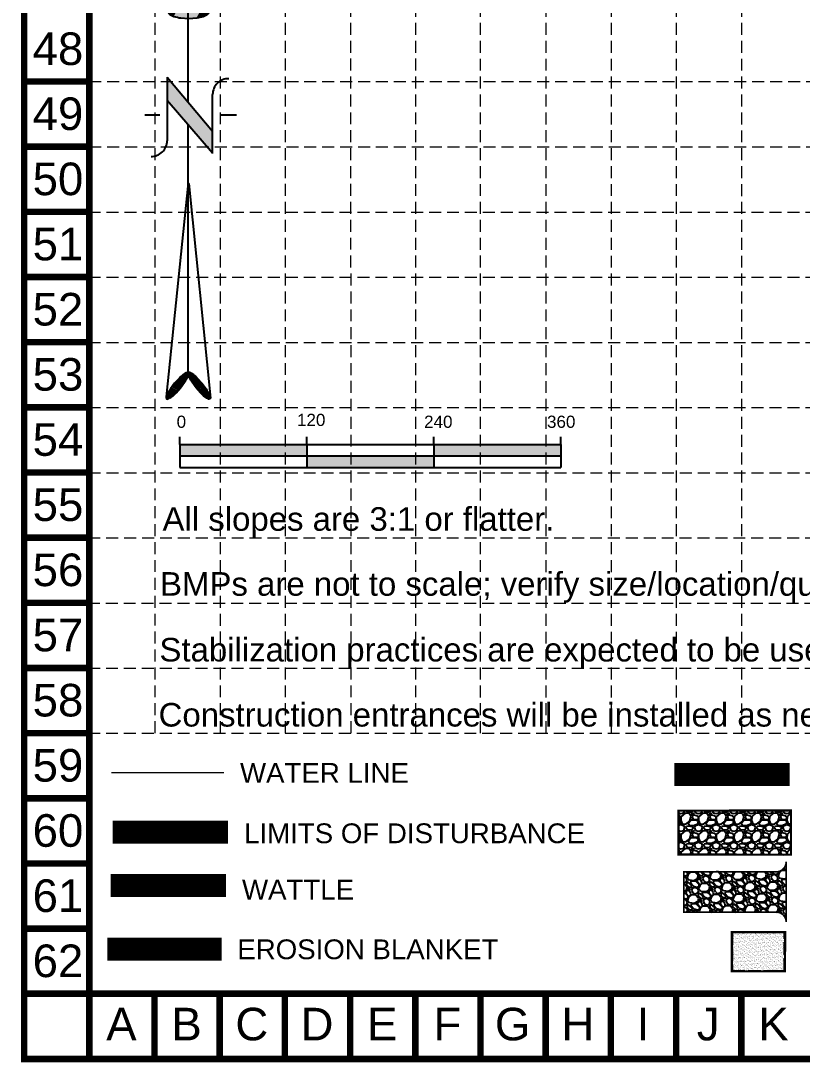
# Model space of a CAD drawing. Header units: inches. Extents: x 2605374 to 2607836, y 7034643 to 7038579.
# Drawn here: x 2605374 to 2606110, y 7034643 to 7035625 of the extents above; entities that cross this region are included whole.
import ezdxf
from ezdxf.enums import TextEntityAlignment as Align

# ---------------------------------------------------------------- set-up
doc = ezdxf.new("R2010")
doc.units = ezdxf.units.IN
doc.header["$MEASUREMENT"] = 0
doc.linetypes.add('ACAD_ISO02W100', pattern=[15, 12, -3])
doc.linetypes.add('HIDDEN', pattern=[0.375, 0.25, -0.125])
for name, color, linetype in [('BASE', 7, 'Continuous'), ('GRID', 254, 'HIDDEN'), ('LEGEND', 7, 'Continuous'), ('NARROW', 7, 'Continuous')]:
    doc.layers.add(name, color=color, linetype=linetype)
doc.styles.get("Standard").update_dxf_attribs({"font": 'ARIAL.TTF'})

# ---------------------------------------------------------------- blocks, each defined once
blk = doc.blocks.new('North Arrow')
at = {"layer": 'NARROW'}
for p, q in [((32.43, 3.06), (32.43, 4.63)), ((28.77, -2.09), (34.02, 2.32)), ((36.18, 2.33), (30.46, 2.33)), ((36.16, 2.32), (31.04, -2.09)), ((39.1, 0.01), (59.96, 2.11)), ((0, 0), (22.36, 2)), ((0, 0), (22.33, -2.02)), ((31.2, -0.05), (21.66, -0.05)), ((21.66, -0.05), (21.66, -0.05)), ((57.45, -0.05), (33.41, -0.05)), ((59.83, -2.14), (39.04, -0.01)), ((57.69, -0.03), (57.77, -0.01)), ((57.77, -0.05), (57.69, -0.03)), ((28.77, -2.09), (34.95, -2.09)), ((32.43, -4.26), (32.43, -2.8))]:
    blk.add_line(p, q, dxfattribs=at)
for points in [[(57.46, -0.03), (57.44, 0.08, -0.066818), (57.67, 0.47, -0.03073), (58.01, 0.84), (58.52, 1.29), (59.07, 1.7, -0.03073), (59.5, 1.95, -0.066818), (59.93, 2.1), (60.04, 2.06)], [(60.04, 2.06), (60.05, 1.95, -0.066818), (59.82, 1.56, -0.03073), (59.43, 1.14), (58.97, 0.74), (58.42, 0.33, -0.03073), (57.99, 0.08, -0.036692), (57.76, -0.02)], [(57.46, -0.04), (57.44, -0.15, 0.066818), (57.67, -0.54, 0.03073), (58.01, -0.9), (58.52, -1.36), (59.07, -1.77, 0.03073), (59.5, -2.02, 0.066818), (59.93, -2.17), (60.04, -2.13)], [(60.04, -2.13), (60.05, -2.01, 0.066818), (59.82, -1.63, 0.03073), (59.43, -1.2), (58.97, -0.8), (58.42, -0.4, 0.03073), (57.99, -0.15, 0.036692), (57.76, -0.05)]]:
    blk.add_lwpolyline(points, format="xyb", dxfattribs=at)
blk.add_lwpolyline([(22.36, -2.03), (22.59, -1.93, 0.091577), (22.87, -1.44, 0.048306), (23.03, -0.75), (23.07, -0.01), (23.01, 0.82, 0.048306), (22.87, 1.42, 0.091577), (22.59, 1.91), (22.36, 2.01), (22.14, 1.91, 0.091577), (21.86, 1.42, 0.048306), (21.72, 0.82), (21.66, -0.01), (21.72, -0.83, 0.048306), (21.86, -1.44, 0.091577), (22.14, -1.93)], format="xyb", close=True, dxfattribs=at)
for centre, start, end in [((30.46, 3.86), 178.8769, 270), ((34.95, -3.62), 358.8769, 90)]:
    blk.add_arc(centre, 1.53, start, end, dxfattribs=at)
for points in [[(31.05, -2.09), (36.15, 2.36), (28.75, -2.06), (34.01, 2.36)], [(59.81, 1.55), (59.49, 1.95), (59.93, 1.73), (59.69, 2.04)], [(59.93, 1.73), (59.69, 2.04), (60.05, 1.94), (59.93, 2.1)], [(60.05, 1.94), (59.93, 2.1), (60.04, 2.06)], [(23.07, -0.05), (21.72, 0.82), (23.02, 0.75), (21.85, 1.42)], [(23.02, 0.75), (21.85, 1.42), (22.87, 1.44), (22.14, 1.91)], [(22.87, 1.44), (22.14, 1.91), (22.59, 1.91), (22.36, 2)], [(58.03, 0.86), (58.52, 0.41), (58.26, 1.07), (58.73, 0.57)], [(58.26, 1.07), (58.73, 0.57), (58.52, 1.3), (59.05, 0.81)], [(58.52, 1.3), (59.05, 0.81), (58.7, 1.42), (59.26, 0.99)], [(59.26, 1), (58.69, 1.42), (59.45, 1.15), (59, 1.65)], [(59.45, 1.15), (59, 1.65), (59.62, 1.34), (59.28, 1.82)], [(59.62, 1.34), (59.28, 1.82), (59.81, 1.55), (59.49, 1.95)], [(23.03, -0.76), (21.67, -0.05), (23.07, -0.05), (21.72, 0.82)], [(57.44, 0.08), (57.7, -0.01), (57.5, 0.21), (57.77, -0.01)], [(57.45, -0.04), (57.69, -0.02), (57.44, 0.08), (57.7, -0.01)], [(57.5, 0.21), (57.77, -0.01), (57.6, 0.39), (57.94, 0.06)], [(57.6, 0.39), (57.94, 0.06), (57.68, 0.5), (58.07, 0.13)], [(57.68, 0.5), (58.07, 0.13), (57.84, 0.66), (58.29, 0.26)], [(57.84, 0.66), (58.29, 0.26), (58.03, 0.86), (58.52, 0.41)], [(22.87, -1.44), (21.72, -0.87), (23.03, -0.76), (21.67, -0.05)], [(22.58, -1.93), (21.86, -1.45), (22.87, -1.44), (21.72, -0.87)], [(57.44, -0.14), (57.69, -0.02), (57.45, -0.04), (57.69, -0.02)], [(57.46, -0.19), (57.7, -0.03), (57.44, -0.14), (57.69, -0.02)], [(57.53, -0.33), (57.76, -0.05), (57.46, -0.19), (57.7, -0.03)], [(57.63, -0.48), (57.9, -0.1), (57.53, -0.33), (57.76, -0.05)], [(57.78, -0.66), (58.09, -0.2), (57.63, -0.48), (57.9, -0.1)], [(57.97, -0.87), (58.34, -0.35), (57.78, -0.66), (58.09, -0.2)], [(58.24, -1.11), (58.61, -0.54), (57.97, -0.87), (58.34, -0.35)], [(58.61, -1.43), (58.93, -0.77), (58.24, -1.11), (58.61, -0.54)], [(58.91, -1.64), (59.2, -1), (58.61, -1.43), (58.93, -0.77)], [(59.12, -1.79), (59.57, -1.36), (58.92, -1.65), (59.2, -1.01)], [(22.36, -2.01), (22.14, -1.93), (22.58, -1.93), (21.86, -1.45)], [(59.35, -1.93), (59.81, -1.62), (59.12, -1.79), (59.57, -1.36)], [(59.54, -1.32), (59.41, -1.18), (59.21, -1.01)], [(59.58, -2.05), (59.93, -1.79), (59.35, -1.93), (59.81, -1.62)], [(59.78, -2.13), (60.05, -2.01), (59.58, -2.05), (59.93, -1.79)], [(59.92, -2.17), (60.04, -2.13), (59.78, -2.13), (60.05, -2.01)]]:
    blk.add_solid(points, dxfattribs=at)

msp = doc.modelspace()

# ---------------------------------------------------------------- hatches: boundary and pattern name
h = msp.add_hatch(color=7)
h.paths.add_polyline_path([(2605643.51, 7035214.6), (2605643.51, 7035225.37), (2605523.92, 7035225.37), (2605523.92, 7035214.6)])
h.paths.add_polyline_path([(2605643.51, 7035214.6), (2605643.51, 7035203.83), (2605763.11, 7035203.83), (2605763.11, 7035214.6)])
h.paths.add_polyline_path([(2605763.11, 7035225.37), (2605763.11, 7035214.6), (2605882.7, 7035214.6), (2605882.7, 7035225.37)])
at = {"layer": 'BASE'}
h = msp.add_hatch(dxfattribs=at)
h.set_pattern_fill('AR-SAND', color=30, scale=1.553256, style=0)
h.set_pattern_definition([(37.5, (2607263.8792, 7034621.3247), (-0.090818, 2.7779213), [0, -2.1913994, 0, -2.450907, 0, -2.342779]), (7.5, (2607263.8792, 7034621.3247), (2.551505, 4.068717), [0, -1.1822023, 0, -1.975143, 0, -0.756898]), (327.5, (2607262.106, 7034621.3247), (4.48969, 0.0081587), [0, -0.720855, 0, -2.595078, 0, -3.3880188]), (317.5, (2607262.106, 7034621.3247), (4.333963, 1.265354), [0, -0.3604275, 0, -1.701218, 0, -1.9463087])])
h.paths.add_polyline_path([(2606093.26, 7034729.45), (2606093.26, 7034765.5), (2606043.9, 7034765.5), (2606043.9, 7034729.45)])
at = {"layer": 'LEGEND', "linetype": 'ACAD_ISO02W100'}
h = msp.add_hatch(dxfattribs=at)
h.set_pattern_fill('GRAVEL', color=240, scale=16.657093, style=0)
h.set_pattern_definition([(228.0128, (2604808.1339, 7033997.7998), (-133.2567163, -149.9138613), [2.24098, -221.85729]), (184.9697, (2604806.6347, 7033996.1341), (199.88513616, 16.65694842), [3.84559, -380.71327]), (132.5104, (2604802.8036, 7033995.801), (166.5707776, -183.2281699), [2.71157, -268.44625]), (267.2737, (2604796.3073, 7033991.6367), (16.6570269, 333.14186932), [3.50195, -346.69338]), (292.8337, (2604796.14075, 7033988.1387), (-83.2856311, 199.88505888), [3.43394, -339.96083]), (357.2737, (2604797.4733, 7033984.97385), (-333.14186932, 16.6570269), [3.50195, -346.69338]), (37.6942, (2604800.9713, 7033984.8073), (-216.54233422, -166.57077238), [4.63115, -458.48398]), (72.2553, (2604804.63587, 7033987.639), (116.59983182, 366.45598807), [4.37229, -432.85657]), (121.4296, (2604805.9684, 7033991.8033), (-133.25688292, 216.5421292), [3.51381, -347.86795]), (175.2364, (2604804.1362, 7033994.8015), (183.2280412, -16.6569522), [4.01156, -196.56641]), (222.3974, (2604800.13845, 7033995.1347), (-199.8852411, -183.22789353), [5.18782, -513.5944]), (138.8141, (2604812.7978, 7033991.4701), (-116.5997016, 99.9425146), [1.77067, -175.29665]), (171.4692, (2604811.4653, 7033992.6361), (216.5421833, -33.3143182), [3.36868, -333.50018]), (225, (2604808.134, 7033993.136), (-2e-15, -16.6571), [2.35566, -21.20101]), (203.1986, (2604806.9679, 7033995.1347), (83.2854616, 33.3142085), [1.26857, -125.58807]), (291.8014, (2604805.802, 7033994.635), (-16.657092, 49.971284), [1.79402, -87.90718]), (30.9638, (2604806.4681, 7033992.9693), (49.9712467, 33.314228), [2.91381, -94.2129]), (161.5651, (2604808.9667, 7033994.4684), (33.314194, -16.657067), [2.10697, -50.56739]), (16.3895, (2604796.14075, 7033994.635), (166.5709688, 49.97115823), [2.95164, -292.2128]), (70.3462, (2604798.9725, 7033995.4678), (-66.6282937, -183.228061), [2.47626, -245.14924]), (293.1986, (2604808.9667, 7033997.7998), (-33.3142085, 83.2854616), [2.53713, -124.31952]), (343.6105, (2604809.9661, 7033995.4678), (-166.5709688, 49.97115823), [2.95164, -292.2128]), (339.444, (2604796.1407, 7033984.3076), (-83.2854968, 33.3141198), [2.84636, -139.4719]), (294.7751, (2604798.8059, 7033983.3081), (-83.285336, 183.2280824), [2.38493, -236.10835]), (66.8014, (2604809.1333, 7033981.1427), (33.3142085, 83.2854616), [2.53713, -124.31952]), (17.354, (2604810.1327, 7033983.4747), (-216.5422455, -66.6282813), [2.79225, -276.43152]), (69.444, (2604800.9713, 7033981.1427), (-33.3141198, -83.2854968), [1.42318, -140.89509]), (101.3099, (2604808.134, 7033981.1427), (-16.657054, 66.6283854), [0.84935, -84.08549]), (165.9638, (2604807.9673, 7033981.9756), (49.971289, -16.657061), [3.43394, -65.245]), (186.009, (2604804.6359, 7033982.8084), (166.57092806, 16.65708185), [3.18234, -315.05098]), (303.6901, (2604806.468, 7033991.47), (-16.657115, 33.314179), [2.40232, -57.65568]), (353.1572, (2604807.8007, 7033989.4713), (283.17057418, -33.31431966), [4.19416, -415.22074]), (60.9454, (2604811.965, 7033988.9716), (-66.6283733, -116.599659), [1.71495, -169.78032]), (90, (2604812.798, 7033990.47), (-16.6571, 16.6571), [0.99943, -15.65767]), (120.2564, (2604804.3027, 7033983.3081), (66.6282877, -116.59969345), [2.31407, -229.09366]), (48.0128, (2604803.1367, 7033985.307), (133.2567163, 149.9138613), [4.48196, -219.61631]), (0, (2604806.135, 7033988.638), (16.6571, 16.6571), [4.33084, -12.32625]), (325.3048, (2604810.4658, 7033988.6384), (-166.5708366, 116.59979595), [2.63372, -260.73804]), (254.0546, (2604812.6313, 7033987.1393), (-16.6570914, -66.628375), [2.4253, -118.84016]), (207.646, (2604811.965, 7033984.8073), (-316.48470135, -166.57106068), [3.94881, -390.93322]), (175.4261, (2604808.467, 7033982.975), (-216.54222117, 16.65700662), [4.17758, -413.5802])])
h.paths.add_polyline_path([(2605993.34, 7034839.02), (2606099.34, 7034838.84), (2606099.34, 7034880.48), (2605993.34, 7034880.32)])
at = {"layer": 'LEGEND'}
h = msp.add_hatch(dxfattribs=at)
h.set_pattern_fill('GRAVEL', color=23, scale=15.1555, angle=-43.93426, style=0)
h.set_pattern_definition([(184.078545, (2584814.7074, 7025635.3309), (-181.950622034, -14.10325396), [2.03896, -201.85744]), (141.0354448, (2584812.67364, 7025635.1859), (141.483629934, -115.270620041), [3.49892, -346.392974]), (88.576145, (2584809.9531, 7025637.3862), (-6.529079598, -225.20808561), [2.467134, -244.246525]), (223.339445, (2584803.0678, 7025638.75864), (221.221556796, 207.765218935), [3.186262, -315.43988]), (248.899445, (2584800.7504, 7025636.57185), (71.614257805, 183.545288773), [3.124382, -309.314255]), (313.339445, (2584799.6256, 7025633.65696), (-207.765218935, 221.221556796), [3.186262, -315.43988]), (353.7599448, (2584801.8124, 7025631.3396), (-247.036123054, 27.559826003), [4.213669, -417.152852]), (28.3210448, (2584806.0011, 7025630.8816), (307.73659764, 166.500803904), [3.978137, -393.835691]), (77.495345, (2584809.5031, 7025632.7689), (49.387557213, 226.005419236), [3.197053, -316.50857]), (131.302145, (2584810.1953, 7025635.8901), (109.53902466, -126.5831084), [3.649929, -178.846465]), (178.4631448, (2584807.78625, 7025638.63205), (-246.637491607, 6.130401666), [4.72015, -467.295218]), (94.879845, (2584813.7675, 7025628.2393), (-13.30598286, 139.0918167), [1.611045, -159.494119]), (127.534945, (2584813.6305, 7025629.8445), (120.851500156, -158.528043728), [3.065003, -303.436012]), (181.065745, (2584811.763, 7025632.275), (-10.5153817, -10.914031), [2.143306, -19.289799]), (159.264345, (2584812.261, 7025634.3207), (75.60090603, -30.74881986), [1.154213, -114.266636]), (247.867145, (2584811.1816, 7025634.7294), (20.63211166, 43.25746336), [1.632293, -79.982576]), (347.029545, (2584810.5666, 7025633.2174), (53.77284433, -9.7180323), [2.651136, -85.719857]), (117.630845, (2584813.15, 7025632.6223), (11.3126983, -31.9447717), [1.917034, -46.00887]), (332.455245, (2584804.8514, 7025640.8283), (140.686358924, -72.411804605), [2.685555, -265.870589]), (26.411945, (2584807.2326, 7025639.5864), (-159.325244297, -77.99286315), [2.253032, -223.049678]), (249.264345, (2584815.2531, 7025634.8051), (30.74881986, 75.60090603), [2.30841, -113.112438]), (299.676245, (2584814.4358, 7025632.6463), (-77.59424138, 137.89581117), [2.685555, -265.870589]), (295.509745, (2584798.3319, 7025634.0616), (-33.53944336, 74.40492332), [2.589772, -126.898882]), (250.840845, (2584799.4472, 7025631.7243), (61.099146397, 172.631151373), [2.169934, -214.823803]), (22.867145, (2584804.847, 7025623.786), (74.40495925, 33.53936425), [2.30841, -113.112438]), (333.419745, (2584806.9739, 7025624.683), (-183.94383714, 93.043890972), [2.540532, -251.51195]), (25.509745, (2584799.499, 7025628.9385), (-74.40492332, -33.53944336), [1.294886, -128.193768]), (57.375645, (2584804.192, 7025624.417), (31.14752004, 54.17147225), [0.772779, -76.505404]), (122.029545, (2584804.6087, 7025625.0677), (22.22673076, -42.4601476), [3.124382, -59.363336]), (142.074745, (2584802.95166, 7025627.7165), (119.65564474, -94.239761984), [2.895458, -286.649962]), (259.755845, (2584809.62, 7025632.235), (10.1167101, 32.3434429), [2.185757, -52.458172]), (309.2229448, (2584809.2315, 7025630.0842), (164.50762149, -200.589569959), [3.816064, -377.789684]), (17.011145, (2584811.6445, 7025627.128), (-117.26376414, -34.33668331), [1.56035, -154.475072]), (46.065745, (2584813.137, 7025627.584), (-0.398649, 21.429406), [0.90933, -14.24617]), (76.322145, (2584803.0488, 7025628.2542), (-29.951620506, -118.459680255), [2.105463, -208.441474]), (4.078545, (2584803.5467, 7025630.3), (181.950622034, 14.10325396), [4.077921, -199.818479]), (316.065745, (2584807.614, 7025630.59), (21.429406, 0.398649), [3.94043, -11.21507]), (281.370545, (2584810.45195, 7025627.856), (-35.53247363, 181.552011678), [2.396297, -237.233196]), (210.120345, (2584810.9244, 7025625.5068), (-52.97554165, -33.14073453), [2.206671, -108.127037]), (163.7117448, (2584809.0157, 7025624.39944), (-312.520344818, 90.651786634), [3.592839, -355.691616]), (131.4918448, (2584805.56704, 7025625.4071), (-131.36704129, 147.613896948), [3.800984, -376.297034])])
edge = h.paths.add_edge_path()
edge.add_line((2606094.8, 7034775.3), (2606094.8, 7034832.14))
edge.add_arc((2606085.32, 7034832.14), 9.47, 270.03906, 360, ccw=False)
edge.add_line((2606085.33, 7034822.67), (2605998.51, 7034822.66))
edge.add_line((2605998.51, 7034822.66), (2605998.51, 7034784.74))
edge.add_line((2605998.51, 7034784.74), (2606085.32, 7034784.78))
edge.add_arc((2606085.32, 7034775.3), 9.47, 0, 90.03906, ccw=False)

# ---------------------------------------------------------------- linework, layer by layer
at = {"color": 7}
for p, q in [((2605523.92, 7035225.37), (2605523.92, 7035232.55)), ((2605643.51, 7035225.37), (2605643.51, 7035232.55)), ((2605763.11, 7035225.37), (2605763.11, 7035232.55)), ((2605882.7, 7035225.37), (2605882.7, 7035232.55)), ((2605523.92, 7035225.37), (2605643.51, 7035225.37)), ((2605523.92, 7035225.37), (2605523.92, 7035203.83)), ((2605643.51, 7035225.37), (2605882.7, 7035225.37)), ((2605643.51, 7035225.37), (2605643.51, 7035203.83)), ((2605763.11, 7035225.37), (2605763.11, 7035203.83)), ((2605882.7, 7035225.37), (2605882.7, 7035203.83)), ((2605523.92, 7035214.6), (2605882.7, 7035214.6)), ((2605523.92, 7035203.83), (2605643.51, 7035203.83)), ((2605643.51, 7035203.83), (2605882.7, 7035203.83))]:
    msp.add_line(p, q, dxfattribs=at)
at = {"color": 4, "const_width": 1.2}
msp.add_lwpolyline([(2605565.38, 7034916.14), (2605459.18, 7034916.14)], dxfattribs=at)
at = {"layer": 'BASE', "color": 30, "linetype": 'ACAD_ISO02W100'}
for p, q in [((2606043.9, 7034765.5), (2606043.9, 7034729.45)), ((2606093.26, 7034765.5), (2606043.9, 7034765.5)), ((2606093.26, 7034729.45), (2606093.26, 7034765.5)), ((2606043.9, 7034729.45), (2606093.26, 7034729.45))]:
    msp.add_line(p, q, dxfattribs=at)
at = {"layer": 'BASE', "const_width": 6.14}
for points in [[(2607833.37, 7034646.38), (2607833.37, 7038576.43), (2605377.09, 7038576.43), (2605377.09, 7034646.38)], [(2607771.96, 7034707.79), (2607771.96, 7038515.02), (2605438.5, 7038515.02), (2605438.5, 7034707.79)]]:
    msp.add_lwpolyline(points, close=True, dxfattribs=at)
for points in [[(2605438.5, 7035567.49), (2605377.09, 7035567.49)], [(2605438.5, 7035506.08), (2605377.09, 7035506.08)], [(2605438.5, 7035444.67), (2605377.09, 7035444.67)], [(2605438.5, 7035383.27), (2605377.09, 7035383.27)], [(2605438.5, 7035321.86), (2605377.09, 7035321.86)], [(2605438.5, 7035260.45), (2605377.09, 7035260.45)], [(2605438.5, 7035199.05), (2605377.09, 7035199.05)], [(2605438.5, 7035137.64), (2605377.09, 7035137.64)], [(2605438.5, 7035076.23), (2605377.09, 7035076.23)], [(2605438.5, 7035014.83), (2605377.09, 7035014.83)], [(2605438.5, 7034953.42), (2605377.09, 7034953.42)], [(2605438.5, 7034892.01), (2605377.09, 7034892.01)], [(2605438.5, 7034830.61), (2605377.09, 7034830.61)], [(2605438.5, 7034769.2), (2605377.09, 7034769.2)], [(2605438.5, 7034707.79), (2605377.09, 7034707.79)], [(2605438.5, 7034707.79), (2605438.5, 7034646.38)], [(2605499.9, 7034707.79), (2605499.9, 7034646.38)], [(2605561.31, 7034707.79), (2605561.31, 7034646.38)], [(2605622.72, 7034707.79), (2605622.72, 7034646.38)], [(2605684.13, 7034707.79), (2605684.13, 7034646.38)], [(2605745.53, 7034707.79), (2605745.53, 7034646.38)], [(2605806.94, 7034707.79), (2605806.94, 7034646.38)], [(2605868.35, 7034707.79), (2605868.35, 7034646.38)], [(2605929.75, 7034707.79), (2605929.75, 7034646.38)], [(2605991.16, 7034707.79), (2605991.16, 7034646.38)], [(2606052.57, 7034707.79), (2605991.16, 7034707.79)], [(2606052.57, 7034707.79), (2606052.57, 7034646.38)]]:
    msp.add_lwpolyline(points, dxfattribs=at)
at = {"layer": 'GRID', "color": 252, "linetype": 'HIDDEN', "lineweight": 0, "ltscale": 45}
for p, q in [((2605500.46, 7034953.43), (2605500.13, 7038512.72)), ((2605562.13, 7034953.42), (2605561.37, 7038512.69)), ((2605623.36, 7034953.41), (2605622.79, 7038512.53)), ((2605685.09, 7034953.4), (2605684.12, 7038512.43)), ((2605745.94, 7034953.39), (2605745.68, 7038512.91)), ((2605806.97, 7034953.38), (2605807.16, 7038512.79)), ((2605868.83, 7034953.37), (2605868.5, 7038512.57)), ((2605930.46, 7034953.36), (2605929.83, 7038512.62)), ((2605991.38, 7034953.35), (2605991.39, 7038512.58)), ((2606052.95, 7034953.34), (2606052.89, 7038512.57)), ((2605438.5, 7035567.49), (2607771.96, 7035567.49)), ((2605438.5, 7035506.08), (2607771.96, 7035506.08)), ((2605437.91, 7035444.47), (2607771.38, 7035444.47)), ((2605437.91, 7035383.06), (2607771.38, 7035383.06)), ((2605437.91, 7035321.66), (2607771.38, 7035321.66)), ((2605437.91, 7035260.25), (2607771.38, 7035260.25)), ((2605437.91, 7035198.84), (2607771.38, 7035198.84)), ((2605437.59, 7035137.48), (2607769.43, 7035137.35)), ((2605437.16, 7035075.9), (2607769.43, 7035076.32)), ((2605437.36, 7035014.63), (2607769.66, 7035014.47)), ((2605437.37, 7034953.44), (2607769.58, 7034953.07))]:
    msp.add_line(p, q, dxfattribs=at)
at = {"layer": 'LEGEND', "color": 200, "const_width": 21.65}
msp.add_lwpolyline([(2605989.42, 7034914.4), (2606098.04, 7034914.4)], dxfattribs=at)
at = {"layer": 'LEGEND', "color": 240, "linetype": 'Continuous', "const_width": 2.08}
msp.add_lwpolyline([(2605993.34, 7034839.02), (2606099.34, 7034838.84), (2606099.34, 7034880.48), (2605993.34, 7034880.32)], close=True, dxfattribs=at)
at = {"layer": 'LEGEND', "color": 1, "linetype": 'HIDDEN', "ltscale": 100, "const_width": 21.65}
msp.add_lwpolyline([(2605460.61, 7034860.18), (2605569.22, 7034860.18)], dxfattribs=at)
at = {"layer": 'LEGEND', "color": 23, "const_width": 1.52}
msp.add_lwpolyline([(2606094.8, 7034775.3), (2606094.8, 7034832.14, -0.414014), (2606085.33, 7034822.67), (2605998.51, 7034822.66), (2605998.51, 7034784.74), (2606085.32, 7034784.78, -0.414413)], format="xyb", close=True, dxfattribs=at)
at = {"layer": 'LEGEND', "color": 2, "const_width": 21.65}
msp.add_lwpolyline([(2605458.57, 7034809.84), (2605567.18, 7034809.84)], dxfattribs=at)
at = {"layer": 'LEGEND', "color": 30, "linetype": 'Continuous', "const_width": 2.08}
msp.add_lwpolyline([(2606043.62, 7034728.94), (2606093.72, 7034728.99), (2606093.84, 7034765.94), (2606043.62, 7034765.84)], close=True, dxfattribs=at)
at = {"layer": 'LEGEND', "color": 84, "const_width": 21.65}
msp.add_lwpolyline([(2605455.4, 7034749.76), (2605563.01, 7034749.76)], dxfattribs=at)

# ---------------------------------------------------------------- block references
at = {"layer": 'BASE', "xscale": 9.700664529111236, "yscale": 9.700664529111236, "zscale": 9.70066452500234, "rotation": 270}
msp.add_blockref('North Arrow', (2605532.08, 7035850.76), dxfattribs=at)

# ---------------------------------------------------------------- texts
at = {"color": 7, "width": 1}
for s, height, p in [('0', 11.48, (2605520.75, 7035241.11)), ('120', 11.481, (2605634.1, 7035242.86)), ('240', 11.481, (2605753.81, 7035241.11)), ('360', 11.481, (2605869.56, 7035241.11))]:
    msp.add_text(s, height=height, dxfattribs=at).set_placement(p)
at = {"layer": 'BASE'}
for s, height, p in [('48', 30.703, (2605408.97, 7035598.38)), ('49', 30.703, (2605408.98, 7035537.12)), ('50', 30.703, (2605408.98, 7035475.72)), ('51', 30.703, (2605408.98, 7035414.31)), ('52', 30.703, (2605408.98, 7035352.9)), ('53', 30.703, (2605408.98, 7035291.5)), ('54', 30.703, (2605408.98, 7035230.09)), ('55', 30.703, (2605408.98, 7035168.68)), ('56', 30.703, (2605408.98, 7035107.28)), ('57', 30.703, (2605408.98, 7035045.87)), ('58', 30.703, (2605408.98, 7034984.46)), ('59', 30.703, (2605408.98, 7034923.06)), ('60', 30.703, (2605408.98, 7034861.65)), ('61', 30.703, (2605408.98, 7034800.24)), ('62', 30.703, (2605408.98, 7034738.83)), ('A', 30.7, (2605468.74, 7034679.22)), ('B', 30.7, (2605530.15, 7034679.22)), ('C', 30.7, (2605591.55, 7034679.22)), ('D', 30.7, (2605652.96, 7034679.22)), ('E', 30.7, (2605714.37, 7034679.22)), ('F', 30.7, (2605775.77, 7034679.22)), ('G', 30.7, (2605837.18, 7034679.22)), ('H', 30.7, (2605898.59, 7034679.22)), ('I', 30.7, (2605959.99, 7034679.22)), ('J', 30.7, (2606021.4, 7034679.22)), ('K', 30.7, (2606082.81, 7034679.22))]:
    msp.add_text(s, height=height, dxfattribs=at).set_placement(p, align=Align.MIDDLE_CENTER)
at = {"layer": 'BASE', "color": 7}
for s, height, p in [('All slopes are 3:1 or flatter.', 22.2158, (2605507.44, 7035144.1)), ('BMPs are not to scale; verify size/location/quantity in the field prior to installation.', 22.2158, (2605505.13, 7035082.89)), ('Stabilization practices are expected to be used at all disturbed areas.  Disturbed areas will be revegetated with 70%%% native grasses.', 22.21581, (2605504.57, 7035020.92)), ('Construction entrances will be installed as needed; location(s) will be determined in the field and will be reflected on this Site Map.', 22.21581, (2605503.76, 7034959.6))]:
    msp.add_text(s, height=height, dxfattribs=at).set_placement(p)
at = {"layer": 'LEGEND'}
for s, height, p in [('WATER LINE', 18.64, (2605580.43, 7034906.63)), ('LIMITS OF DISTURBANCE', 18.6397, (2605584.26, 7034849.69)), ('WATTLE', 18.64, (2605582.31, 7034796.58)), ('EROSION BLANKET', 18.6397, (2605577.88, 7034740.36))]:
    msp.add_text(s, height=height, dxfattribs=at).set_placement(p)

doc.saveas('drawing.dxf')
